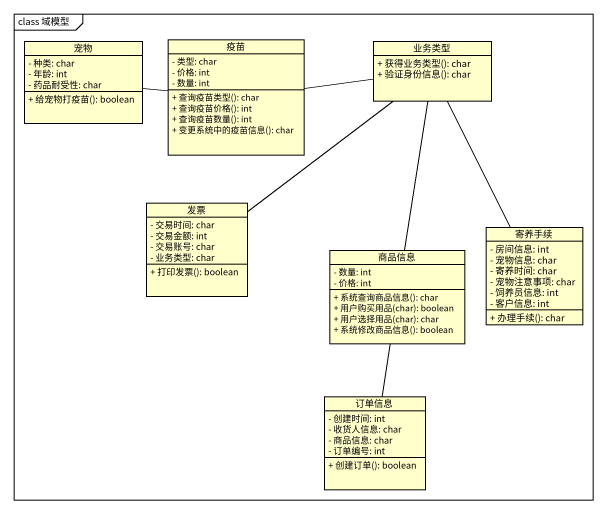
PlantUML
@startuml
mainframe class 域模型
hide circle
hide empty members
skinparam classAttributeIconSize 0
class 宠物 {
  - 种类: char
  - 年龄: int
  - 药品耐受性: char
  + 给宠物打疫苗(): boolean
}
class 疫苗 {
  - 类型: char
  - 价格: int
  - 数量: int
  + 查询疫苗类型(): char
  + 查询疫苗价格(): int
  + 查询疫苗数量(): int
  + 变更系统中的疫苗信息(): char
}
class 业务类型 {
  + 获得业务类型(): char
  + 验证身份信息(): char
}
class 发票 {
  - 交易时间: char
  - 交易金额: int
  - 交易账号: char
  - 业务类型: char
  + 打印发票(): boolean
}
class 寄养手续 {
  - 房间信息: int
  - 宠物信息: char
  - 寄养时间: char
  - 宠物注意事项: char
  - 饲养员信息: int
  - 客户信息: int
  + 办理手续(): char
}
class 商品信息 {
  - 数量: int
  - 价格: int
  + 系统查询商品信息(): char
  + 用户购买用品(char): boolean
  + 用户选择用品(char): char
  + 系统修改商品信息(): boolean
}
class 订单信息 {
  - 创建时间: int
  - 收货人信息: char
  - 商品信息: char
  - 订单编号: int
  + 创建订单(): boolean
}
疫苗 -left- 宠物
疫苗 -right- 业务类型
业务类型 -- 寄养手续
业务类型 -- 商品信息
发票 -up- 业务类型
商品信息 -- 订单信息
@enduml
